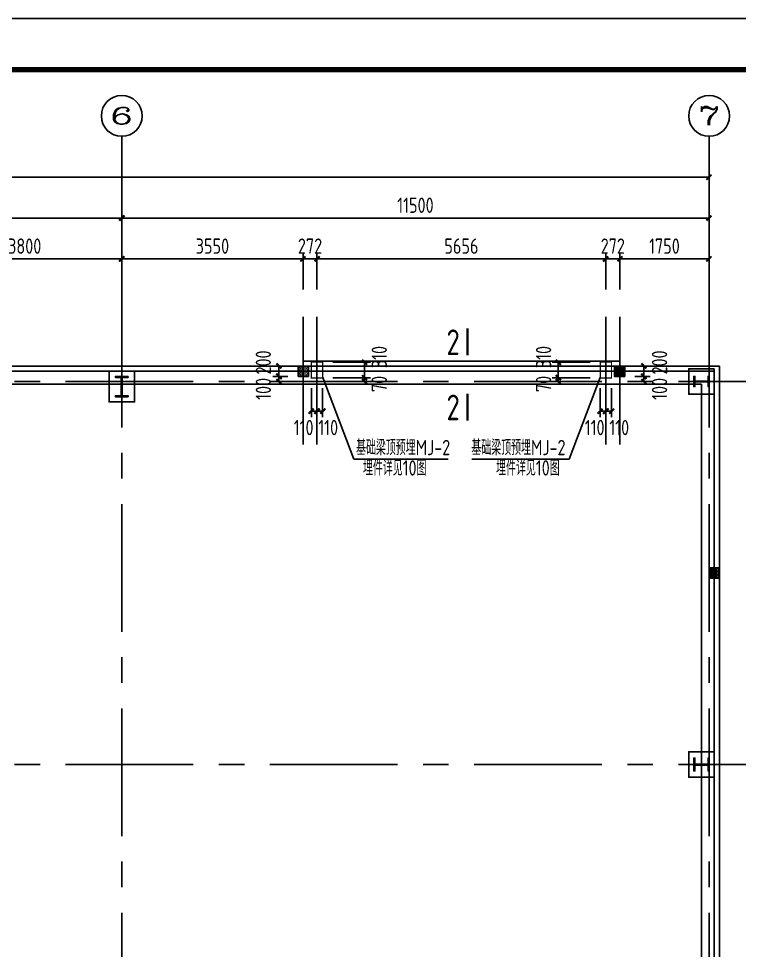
# Model space of a CAD drawing. Header units: millimetres. Extents: x 866309 to 879639, y 39442 to 44891.
# Drawn here: x 869830.6 to 869971.7, y 39860.2 to 40042.6 of the extents above; entities that cross this region are included whole.
import ezdxf
from ezdxf.enums import TextEntityAlignment as Align

# ---------------------------------------------------------------- set-up
doc = ezdxf.new("R2010")
doc.units = ezdxf.units.MM
doc.header["$LTSCALE"] = 1000
doc.header["$MEASUREMENT"] = 0
doc.linetypes.add('CENTER', pattern=[2, 1.25, -0.25, 0.25, -0.25])
doc.linetypes.add('DOTE', pattern=[2.42, 2, -0.2, 0.02, -0.2])
doc.layers.add('1', color=4, linetype='Continuous', lineweight=70)
for name, color, linetype in [('AXIS', 3, 'Continuous'), ('AXIS_TEXT', 7, 'Continuous'), ('DIM', 7, 'Continuous'), ('DOTE', 1, 'DOTE'), ('M_Prof', 2, 'Continuous'), ('PUB_DIM', 3, 'Continuous'), ('尺寸标注', 7, 'Continuous'), ('层14', 2, 'Continuous'), ('标注', 7, 'Continuous'), ('梁', 4, 'Continuous'), ('梁集中标注', 2, 'Continuous')]:
    doc.layers.add(name, color=color, linetype=linetype)
doc.styles.add('_TCH_AXIS', font='COMPLEX', dxfattribs={"bigfont": 'GBCBIG'})
doc.styles.add('COMPLEX', font='COMPLEX')
doc.styles.add('GBHZ', font='gbenor.shx', dxfattribs={"width": 0.9, "bigfont": 'gbcbig.shx'})
doc.dimstyles.new('Y100', dxfattribs={"dimscale": 0, "dimtxt": 3, "dimasz": 0.01, "dimexe": 1.2, "dimexo": 2, "dimgap": 1, "dimtad": 1, "dimdec": 0, "dimlfac": 100, "dimzin": 0, "dimdsep": 46, "dimtxsty": 'GBHZ', "dimblk": 'DX', "dimcen": 0.09, "dimdle": 1, "dimclrd": 7, "dimclre": 7, "dimclrt": 7, "dimadec": 0, "dimazin": 0, "dimtfac": 1, "dimtdec": 0, "dimtix": 1, "dimtmove": 2, "dimatfit": 3, "dimldrblk": 'DX', "dimfxl": 0, "dimtolj": 1, "dimtzin": 0, "dimarcsym": 0})
pattern_1 = [(0, (364.5, -792.77768), (0.15625, 0.3125), [0, -0.3125])]

# ---------------------------------------------------------------- blocks, each defined once
blk = doc.blocks.new('_AXISO')
blk.add_circle((0, 0), 0.5)
at = {"layer": 'AXIS_TEXT', "style": 'COMPLEX', "width": 1.041667}
blk.add_attdef('A', text='', height=0.56, dxfattribs=at).set_placement((-0.25, -0.28), (0.25, -0.28), align=Align.FIT)
blk = doc.blocks.new('DX')
at = {"color": 0, "linetype": 'ByBlock', "const_width": 40}
blk.add_lwpolyline([(-54, -51), (46, 49)], dxfattribs=at)
blk = doc.blocks.new('*D1652')
at = {"layer": 'Defpoints', "color": 0, "transparency": 16777216}
for p in [(869850.8, 40003.59), (869736.8, 39987.59), (869850.8, 39987.59)]:
    blk.add_point(p, dxfattribs=at)
at = {"layer": 'dim', "color": 7, "lineweight": -2, "transparency": 16777216}
for p, q in [((869736.8, 39989.59), (869736.8, 40004.79)), ((869736.81, 40003.59), (869850.79, 40003.59)), ((869850.8, 39989.59), (869850.8, 40004.79))]:
    blk.add_line(p, q, dxfattribs=at)
at = {"layer": 'dim', "color": 7, "lineweight": -2, "transparency": 16777216, "xscale": 0.01, "yscale": 0.01, "zscale": 0.01, "rotation": 180}
blk.add_blockref('DX', (869736.8, 40003.59), dxfattribs=at)
at = {"layer": 'dim', "color": 7, "lineweight": -2, "transparency": 16777216, "xscale": 0.01, "yscale": 0.01, "zscale": 0.01}
blk.add_blockref('DX', (869850.8, 40003.59), dxfattribs=at)
at = {"layer": 'dim', "color": 7, "transparency": 16777216, "insert": (869793.8, 40006.09), "char_height": 3, "attachment_point": 5, "style": 'GBHZ'}
blk.add_mtext('\\A1;11400', dxfattribs=at)
blk = doc.blocks.new('*D1653')
at = {"layer": 'Defpoints', "color": 0, "transparency": 16777216}
for p in [(869965.8, 40003.59), (869850.8, 39987.59), (869965.8, 39987.59)]:
    blk.add_point(p, dxfattribs=at)
at = {"layer": 'dim', "color": 7, "lineweight": -2, "transparency": 16777216}
for p, q in [((869850.8, 39989.59), (869850.8, 40004.79)), ((869850.81, 40003.59), (869965.79, 40003.59)), ((869965.8, 39989.59), (869965.8, 40004.79))]:
    blk.add_line(p, q, dxfattribs=at)
at = {"layer": 'dim', "color": 7, "lineweight": -2, "transparency": 16777216, "xscale": 0.01, "yscale": 0.01, "zscale": 0.01, "rotation": 180}
blk.add_blockref('DX', (869850.8, 40003.59), dxfattribs=at)
at = {"layer": 'dim', "color": 7, "lineweight": -2, "transparency": 16777216, "xscale": 0.01, "yscale": 0.01, "zscale": 0.01}
blk.add_blockref('DX', (869965.8, 40003.59), dxfattribs=at)
at = {"layer": 'dim', "color": 7, "transparency": 16777216, "insert": (869908.3, 40006.09), "char_height": 3, "attachment_point": 5, "style": 'GBHZ'}
blk.add_mtext('\\A1;11500', dxfattribs=at)
blk = doc.blocks.new('*D1654')
at = {"layer": 'Defpoints', "color": 0, "transparency": 16777216}
for p in [(869495.8, 40011.59), (869495.8, 39987.59), (869965.8, 39987.59)]:
    blk.add_point(p, dxfattribs=at)
at = {"layer": 'dim', "color": 7, "lineweight": -2, "transparency": 16777216}
for p, q in [((869495.8, 39989.59), (869495.8, 40012.79)), ((869965.8, 39989.59), (869965.8, 40012.79)), ((869965.79, 40011.59), (869495.81, 40011.59))]:
    blk.add_line(p, q, dxfattribs=at)
at = {"layer": 'dim', "color": 7, "lineweight": -2, "transparency": 16777216, "xscale": 0.01, "yscale": 0.01, "zscale": 0.01, "rotation": 180}
blk.add_blockref('DX', (869495.8, 40011.59), dxfattribs=at)
at = {"layer": 'dim', "color": 7, "lineweight": -2, "transparency": 16777216, "xscale": 0.01, "yscale": 0.01, "zscale": 0.01}
blk.add_blockref('DX', (869965.8, 40011.59), dxfattribs=at)
at = {"layer": 'dim', "color": 7, "transparency": 16777216, "insert": (869730.8, 40014.09), "char_height": 3, "attachment_point": 5, "style": 'GBHZ'}
blk.add_mtext('\\A1;47000', dxfattribs=at)
blk = doc.blocks.new('*D4737')
at = {"layer": 'Defpoints', "color": 0, "transparency": 16777216}
for p in [(869812.8, 39995.59), (869812.8, 39987.59), (869850.8, 39987.59)]:
    blk.add_point(p, dxfattribs=at)
at = {"layer": '层14', "color": 7, "lineweight": -2, "transparency": 16777216}
for p, q in [((869812.8, 39989.59), (869812.8, 39996.79)), ((869850.8, 39989.59), (869850.8, 39996.79)), ((869850.79, 39995.59), (869812.81, 39995.59))]:
    blk.add_line(p, q, dxfattribs=at)
at = {"layer": '层14', "color": 7, "lineweight": -2, "transparency": 16777216, "xscale": 0.01, "yscale": 0.01, "zscale": 0.01, "rotation": 180}
blk.add_blockref('DX', (869812.8, 39995.59), dxfattribs=at)
at = {"layer": '层14', "color": 7, "lineweight": -2, "transparency": 16777216, "xscale": 0.01, "yscale": 0.01, "zscale": 0.01}
blk.add_blockref('DX', (869850.8, 39995.59), dxfattribs=at)
at = {"layer": '层14', "color": 7, "transparency": 16777216, "insert": (869831.8, 39998.09), "char_height": 3, "attachment_point": 5, "style": 'GBHZ'}
blk.add_mtext('\\A1;3800', dxfattribs=at)
blk = doc.blocks.new('*D4990')
at = {"layer": 'Defpoints', "color": 0, "transparency": 16777216}
for p in [(869945.58, 39995.59), (869889.02, 39987.59), (869945.58, 39987.59)]:
    blk.add_point(p, dxfattribs=at)
at = {"layer": '层14', "color": 7, "lineweight": -2, "transparency": 16777216}
for p, q in [((869889.02, 39989.59), (869889.02, 39996.79)), ((869945.58, 39989.59), (869945.58, 39996.79)), ((869889.03, 39995.59), (869945.57, 39995.59))]:
    blk.add_line(p, q, dxfattribs=at)
at = {"layer": '层14', "color": 7, "lineweight": -2, "transparency": 16777216, "xscale": 0.01, "yscale": 0.01, "zscale": 0.01, "rotation": 180}
blk.add_blockref('DX', (869889.02, 39995.59), dxfattribs=at)
at = {"layer": '层14', "color": 7, "lineweight": -2, "transparency": 16777216, "xscale": 0.01, "yscale": 0.01, "zscale": 0.01}
blk.add_blockref('DX', (869945.58, 39995.59), dxfattribs=at)
at = {"layer": '层14', "color": 7, "transparency": 16777216, "insert": (869917.3, 39998.09), "char_height": 3, "attachment_point": 5, "style": 'GBHZ'}
blk.add_mtext('\\A1;5656', dxfattribs=at)
blk = doc.blocks.new('*D5003')
at = {"layer": 'Defpoints', "color": 0, "transparency": 16777216}
for p in [(869945.58, 39971.59), (869946.68, 39972.29), (869945.58, 39965.77)]:
    blk.add_point(p, dxfattribs=at)
at = {"layer": '标注', "color": 7, "lineweight": -2, "transparency": 16777216}
for p, q in [((869945.58, 39969.59), (869945.58, 39964.57)), ((869946.68, 39970.29), (869946.68, 39964.57)), ((869945.57, 39965.77), (869945.56, 39965.77)), ((869946.68, 39965.77), (869945.58, 39965.77)), ((869946.69, 39965.77), (869946.7, 39965.77))]:
    blk.add_line(p, q, dxfattribs=at)
at = {"layer": '标注', "color": 7, "lineweight": -2, "transparency": 16777216, "xscale": 0.01, "yscale": 0.01, "zscale": 0.01}
blk.add_blockref('DX', (869945.58, 39965.77), dxfattribs=at)
at = {"layer": '标注', "color": 7, "lineweight": -2, "transparency": 16777216, "xscale": 0.01, "yscale": 0.01, "zscale": 0.01, "rotation": 180}
blk.add_blockref('DX', (869946.68, 39965.77), dxfattribs=at)
at = {"layer": '标注', "color": 7, "transparency": 16777216, "insert": (869948.2, 39962.56), "char_height": 3, "attachment_point": 5, "style": 'GBHZ'}
blk.add_mtext('\\A1;110', dxfattribs=at)
blk = doc.blocks.new('*D5004')
at = {"layer": 'Defpoints', "color": 0, "transparency": 16777216}
for p in [(869944.48, 39972.29), (869945.58, 39971.59), (869945.58, 39965.77)]:
    blk.add_point(p, dxfattribs=at)
at = {"layer": '标注', "color": 7, "lineweight": -2, "transparency": 16777216}
for p, q in [((869944.48, 39970.29), (869944.48, 39964.57)), ((869945.58, 39969.59), (869945.58, 39964.57)), ((869944.47, 39965.77), (869944.46, 39965.77)), ((869944.48, 39965.77), (869945.58, 39965.77)), ((869945.59, 39965.77), (869945.6, 39965.77))]:
    blk.add_line(p, q, dxfattribs=at)
at = {"layer": '标注', "color": 7, "lineweight": -2, "transparency": 16777216, "xscale": 0.01, "yscale": 0.01, "zscale": 0.01}
blk.add_blockref('DX', (869944.48, 39965.77), dxfattribs=at)
at = {"layer": '标注', "color": 7, "lineweight": -2, "transparency": 16777216, "xscale": 0.01, "yscale": 0.01, "zscale": 0.01, "rotation": 180}
blk.add_blockref('DX', (869945.58, 39965.77), dxfattribs=at)
at = {"layer": '标注', "color": 7, "transparency": 16777216, "insert": (869943.39, 39962.56), "char_height": 3, "attachment_point": 5, "style": 'GBHZ'}
blk.add_mtext('\\A1;110', dxfattribs=at)
blk = doc.blocks.new('*D5005')
at = {"layer": 'Defpoints', "color": 0, "transparency": 16777216}
for p in [(869944.48, 39975.39), (869936.27, 39972.29), (869944.48, 39972.29)]:
    blk.add_point(p, dxfattribs=at)
at = {"layer": '标注', "color": 7, "lineweight": -2, "transparency": 16777216}
for p, q in [((869942.48, 39975.39), (869935.07, 39975.39)), ((869936.27, 39975.38), (869936.27, 39972.3)), ((869942.48, 39972.29), (869935.07, 39972.29))]:
    blk.add_line(p, q, dxfattribs=at)
at = {"layer": '标注', "color": 7, "lineweight": -2, "transparency": 16777216, "xscale": 0.01, "yscale": 0.01, "zscale": 0.01}
for p, rotation in [((869936.27, 39975.39), 90), ((869936.27, 39972.29), 270)]:
    blk.add_blockref('DX', p, dxfattribs=dict(at, rotation=rotation))
at = {"layer": '标注', "color": 7, "transparency": 16777216, "insert": (869933.39, 39976.37), "char_height": 3, "attachment_point": 5, "rotation": 90, "style": 'GBHZ'}
blk.add_mtext('\\A1;310', dxfattribs=at)
blk = doc.blocks.new('*D5006')
at = {"layer": 'Defpoints', "color": 0, "transparency": 16777216}
for p in [(869936.27, 39971.59), (869944.48, 39972.29), (869944.49, 39971.59)]:
    blk.add_point(p, dxfattribs=at)
at = {"layer": '标注', "color": 7, "lineweight": -2, "transparency": 16777216}
for p, q in [((869942.48, 39972.29), (869935.07, 39972.29)), ((869942.49, 39971.59), (869935.07, 39971.59)), ((869936.27, 39972.3), (869936.27, 39972.31)), ((869936.27, 39972.29), (869936.27, 39971.59)), ((869936.27, 39971.58), (869936.27, 39971.57))]:
    blk.add_line(p, q, dxfattribs=at)
at = {"layer": '标注', "color": 7, "lineweight": -2, "transparency": 16777216, "xscale": 0.01, "yscale": 0.01, "zscale": 0.01}
for p, rotation in [((869936.27, 39972.29), 270), ((869936.27, 39971.59), 90)]:
    blk.add_blockref('DX', p, dxfattribs=dict(at, rotation=rotation))
at = {"layer": '标注', "color": 7, "transparency": 16777216, "insert": (869933.39, 39971.1), "char_height": 3, "attachment_point": 5, "rotation": 90, "style": 'GBHZ'}
blk.add_mtext('\\A1;70', dxfattribs=at)
blk = doc.blocks.new('*D5007')
at = {"layer": 'Defpoints', "color": 0, "transparency": 16777216}
for p in [(869949.27, 39974.59), (869949.27, 39972.59), (869953.03, 39972.59)]:
    blk.add_point(p, dxfattribs=at)
at = {"layer": '标注', "color": 7, "lineweight": -2, "transparency": 16777216}
for p, q in [((869951.27, 39974.59), (869954.23, 39974.59)), ((869953.03, 39974.6), (869953.03, 39974.61)), ((869953.03, 39974.59), (869953.03, 39972.59)), ((869951.27, 39972.59), (869954.23, 39972.59)), ((869953.03, 39972.58), (869953.03, 39972.57))]:
    blk.add_line(p, q, dxfattribs=at)
at = {"layer": '标注', "color": 7, "lineweight": -2, "transparency": 16777216, "xscale": 0.01, "yscale": 0.01, "zscale": 0.01}
for p, rotation in [((869953.03, 39974.59), 270), ((869953.03, 39972.59), 90)]:
    blk.add_blockref('DX', p, dxfattribs=dict(at, rotation=rotation))
at = {"layer": '标注', "color": 7, "transparency": 16777216, "insert": (869956.09, 39975.31), "char_height": 3, "attachment_point": 5, "rotation": 90, "style": 'GBHZ'}
blk.add_mtext('\\A1;200', dxfattribs=at)
blk = doc.blocks.new('*D5008')
at = {"layer": 'Defpoints', "color": 0, "transparency": 16777216}
for p in [(869949.27, 39972.59), (869953.03, 39972.59), (869949.27, 39971.59)]:
    blk.add_point(p, dxfattribs=at)
at = {"layer": '标注', "color": 7, "lineweight": -2, "transparency": 16777216}
for p, q in [((869951.27, 39972.59), (869954.23, 39972.59)), ((869953.03, 39972.6), (869953.03, 39972.61)), ((869953.03, 39971.59), (869953.03, 39972.59)), ((869951.27, 39971.59), (869954.23, 39971.59)), ((869953.03, 39971.58), (869953.03, 39971.57))]:
    blk.add_line(p, q, dxfattribs=at)
at = {"layer": '标注', "color": 7, "lineweight": -2, "transparency": 16777216, "xscale": 0.01, "yscale": 0.01, "zscale": 0.01}
for p, rotation in [((869953.03, 39972.59), 270), ((869953.03, 39971.59), 90)]:
    blk.add_blockref('DX', p, dxfattribs=dict(at, rotation=rotation))
at = {"layer": '标注', "color": 7, "transparency": 16777216, "insert": (869956.09, 39970.14), "char_height": 3, "attachment_point": 5, "rotation": 90, "style": 'GBHZ'}
blk.add_mtext('\\A1;100', dxfattribs=at)
blk = doc.blocks.new('*D5009')
at = {"layer": 'Defpoints', "color": 0, "transparency": 16777216}
for p in [(869948.3, 39995.59), (869945.58, 39987.59), (869948.3, 39987.59)]:
    blk.add_point(p, dxfattribs=at)
at = {"layer": '层14', "color": 7, "lineweight": -2, "transparency": 16777216}
for p, q in [((869945.58, 39989.59), (869945.58, 39996.79)), ((869948.3, 39989.59), (869948.3, 39996.79)), ((869945.57, 39995.59), (869945.56, 39995.59)), ((869945.58, 39995.59), (869948.3, 39995.59)), ((869948.31, 39995.59), (869948.32, 39995.59))]:
    blk.add_line(p, q, dxfattribs=at)
at = {"layer": '层14', "color": 7, "lineweight": -2, "transparency": 16777216, "xscale": 0.01, "yscale": 0.01, "zscale": 0.01}
blk.add_blockref('DX', (869945.58, 39995.59), dxfattribs=at)
at = {"layer": '层14', "color": 7, "lineweight": -2, "transparency": 16777216, "xscale": 0.01, "yscale": 0.01, "zscale": 0.01, "rotation": 180}
blk.add_blockref('DX', (869948.3, 39995.59), dxfattribs=at)
at = {"layer": '层14', "color": 7, "transparency": 16777216, "insert": (869946.94, 39998.09), "char_height": 3, "attachment_point": 5, "style": 'GBHZ'}
blk.add_mtext('\\A1;272', dxfattribs=at)
blk = doc.blocks.new('*D5010')
at = {"layer": 'Defpoints', "color": 0, "transparency": 16777216}
for p in [(869965.8, 39995.59), (869948.3, 39987.59), (869965.8, 39987.59)]:
    blk.add_point(p, dxfattribs=at)
at = {"layer": '层14', "color": 7, "lineweight": -2, "transparency": 16777216}
for p, q in [((869948.3, 39989.59), (869948.3, 39996.79)), ((869965.8, 39989.59), (869965.8, 39996.79)), ((869948.31, 39995.59), (869965.79, 39995.59))]:
    blk.add_line(p, q, dxfattribs=at)
at = {"layer": '层14', "color": 7, "lineweight": -2, "transparency": 16777216, "xscale": 0.01, "yscale": 0.01, "zscale": 0.01, "rotation": 180}
blk.add_blockref('DX', (869948.3, 39995.59), dxfattribs=at)
at = {"layer": '层14', "color": 7, "lineweight": -2, "transparency": 16777216, "xscale": 0.01, "yscale": 0.01, "zscale": 0.01}
blk.add_blockref('DX', (869965.8, 39995.59), dxfattribs=at)
at = {"layer": '层14', "color": 7, "transparency": 16777216, "insert": (869957.05, 39998.09), "char_height": 3, "attachment_point": 5, "style": 'GBHZ'}
blk.add_mtext('\\A1;1750', dxfattribs=at)
blk = doc.blocks.new('*D5011')
at = {"layer": 'Defpoints', "color": 0, "transparency": 16777216}
for p in [(869887.92, 39972.29), (869889.02, 39971.59), (869889.02, 39965.77)]:
    blk.add_point(p, dxfattribs=at)
at = {"layer": '标注', "color": 7, "lineweight": -2, "transparency": 16777216}
for p, q in [((869887.92, 39970.29), (869887.92, 39964.57)), ((869889.02, 39969.59), (869889.02, 39964.57)), ((869887.91, 39965.77), (869887.9, 39965.77)), ((869887.92, 39965.77), (869889.02, 39965.77)), ((869889.03, 39965.77), (869889.04, 39965.77))]:
    blk.add_line(p, q, dxfattribs=at)
at = {"layer": '标注', "color": 7, "lineweight": -2, "transparency": 16777216, "xscale": 0.01, "yscale": 0.01, "zscale": 0.01}
blk.add_blockref('DX', (869887.92, 39965.77), dxfattribs=at)
at = {"layer": '标注', "color": 7, "lineweight": -2, "transparency": 16777216, "xscale": 0.01, "yscale": 0.01, "zscale": 0.01, "rotation": 180}
blk.add_blockref('DX', (869889.02, 39965.77), dxfattribs=at)
at = {"layer": '标注', "color": 7, "transparency": 16777216, "insert": (869886.41, 39962.56), "char_height": 3, "attachment_point": 5, "style": 'GBHZ'}
blk.add_mtext('\\A1;110', dxfattribs=at)
blk = doc.blocks.new('*D5012')
at = {"layer": 'Defpoints', "color": 0, "transparency": 16777216}
for p in [(869889.02, 39971.59), (869890.12, 39972.29), (869889.02, 39965.77)]:
    blk.add_point(p, dxfattribs=at)
at = {"layer": '标注', "color": 7, "lineweight": -2, "transparency": 16777216}
for p, q in [((869889.02, 39969.59), (869889.02, 39964.57)), ((869890.12, 39970.29), (869890.12, 39964.57)), ((869889.01, 39965.77), (869889, 39965.77)), ((869890.12, 39965.77), (869889.02, 39965.77)), ((869890.13, 39965.77), (869890.14, 39965.77))]:
    blk.add_line(p, q, dxfattribs=at)
at = {"layer": '标注', "color": 7, "lineweight": -2, "transparency": 16777216, "xscale": 0.01, "yscale": 0.01, "zscale": 0.01}
blk.add_blockref('DX', (869889.02, 39965.77), dxfattribs=at)
at = {"layer": '标注', "color": 7, "lineweight": -2, "transparency": 16777216, "xscale": 0.01, "yscale": 0.01, "zscale": 0.01, "rotation": 180}
blk.add_blockref('DX', (869890.12, 39965.77), dxfattribs=at)
at = {"layer": '标注', "color": 7, "transparency": 16777216, "insert": (869891.22, 39962.56), "char_height": 3, "attachment_point": 5, "style": 'GBHZ'}
blk.add_mtext('\\A1;110', dxfattribs=at)
blk = doc.blocks.new('*D5013')
at = {"layer": 'Defpoints', "color": 0, "transparency": 16777216}
for p in [(869890.12, 39975.39), (869890.12, 39972.29), (869898.33, 39972.29)]:
    blk.add_point(p, dxfattribs=at)
at = {"layer": '标注', "color": 7, "lineweight": -2, "transparency": 16777216}
for p, q in [((869892.12, 39975.39), (869899.53, 39975.39)), ((869898.33, 39975.38), (869898.33, 39972.3)), ((869892.12, 39972.29), (869899.53, 39972.29))]:
    blk.add_line(p, q, dxfattribs=at)
at = {"layer": '标注', "color": 7, "lineweight": -2, "transparency": 16777216, "xscale": 0.01, "yscale": 0.01, "zscale": 0.01}
for p, rotation in [((869898.33, 39975.39), 90), ((869898.33, 39972.29), 270)]:
    blk.add_blockref('DX', p, dxfattribs=dict(at, rotation=rotation))
at = {"layer": '标注', "color": 7, "transparency": 16777216, "insert": (869901.22, 39976.37), "char_height": 3, "attachment_point": 5, "rotation": 90, "style": 'GBHZ'}
blk.add_mtext('\\A1;310', dxfattribs=at)
blk = doc.blocks.new('*D5014')
at = {"layer": 'Defpoints', "color": 0, "transparency": 16777216}
for p in [(869890.11, 39971.59), (869890.12, 39972.29), (869898.33, 39971.59)]:
    blk.add_point(p, dxfattribs=at)
at = {"layer": '标注', "color": 7, "lineweight": -2, "transparency": 16777216}
for p, q in [((869892.11, 39971.59), (869899.53, 39971.59)), ((869892.12, 39972.29), (869899.53, 39972.29)), ((869898.33, 39972.3), (869898.33, 39972.31)), ((869898.33, 39972.29), (869898.33, 39971.59)), ((869898.33, 39971.58), (869898.33, 39971.57))]:
    blk.add_line(p, q, dxfattribs=at)
at = {"layer": '标注', "color": 7, "lineweight": -2, "transparency": 16777216, "xscale": 0.01, "yscale": 0.01, "zscale": 0.01}
for p, rotation in [((869898.33, 39972.29), 270), ((869898.33, 39971.59), 90)]:
    blk.add_blockref('DX', p, dxfattribs=dict(at, rotation=rotation))
at = {"layer": '标注', "color": 7, "transparency": 16777216, "insert": (869901.22, 39971.1), "char_height": 3, "attachment_point": 5, "rotation": 90, "style": 'GBHZ'}
blk.add_mtext('\\A1;70', dxfattribs=at)
blk = doc.blocks.new('*D5015')
at = {"layer": 'Defpoints', "color": 0, "transparency": 16777216}
for p in [(869885.33, 39974.59), (869881.58, 39972.59), (869885.33, 39972.59)]:
    blk.add_point(p, dxfattribs=at)
at = {"layer": '标注', "color": 7, "lineweight": -2, "transparency": 16777216}
for p, q in [((869883.33, 39974.59), (869880.38, 39974.59)), ((869881.58, 39974.6), (869881.58, 39974.61)), ((869881.58, 39974.59), (869881.58, 39972.59)), ((869883.33, 39972.59), (869880.38, 39972.59)), ((869881.58, 39972.58), (869881.58, 39972.57))]:
    blk.add_line(p, q, dxfattribs=at)
at = {"layer": '标注', "color": 7, "lineweight": -2, "transparency": 16777216, "xscale": 0.01, "yscale": 0.01, "zscale": 0.01}
for p, rotation in [((869881.58, 39974.59), 270), ((869881.58, 39972.59), 90)]:
    blk.add_blockref('DX', p, dxfattribs=dict(at, rotation=rotation))
at = {"layer": '标注', "color": 7, "transparency": 16777216, "insert": (869878.52, 39975.31), "char_height": 3, "attachment_point": 5, "rotation": 90, "style": 'GBHZ'}
blk.add_mtext('\\A1;200', dxfattribs=at)
blk = doc.blocks.new('*D5016')
at = {"layer": 'Defpoints', "color": 0, "transparency": 16777216}
for p in [(869881.58, 39972.59), (869885.33, 39972.59), (869885.33, 39971.59)]:
    blk.add_point(p, dxfattribs=at)
at = {"layer": '标注', "color": 7, "lineweight": -2, "transparency": 16777216}
for p, q in [((869883.33, 39972.59), (869880.38, 39972.59)), ((869881.58, 39972.6), (869881.58, 39972.61)), ((869881.58, 39971.59), (869881.58, 39972.59)), ((869883.33, 39971.59), (869880.38, 39971.59)), ((869881.58, 39971.58), (869881.58, 39971.57))]:
    blk.add_line(p, q, dxfattribs=at)
at = {"layer": '标注', "color": 7, "lineweight": -2, "transparency": 16777216, "xscale": 0.01, "yscale": 0.01, "zscale": 0.01}
for p, rotation in [((869881.58, 39972.59), 270), ((869881.58, 39971.59), 90)]:
    blk.add_blockref('DX', p, dxfattribs=dict(at, rotation=rotation))
at = {"layer": '标注', "color": 7, "transparency": 16777216, "insert": (869878.52, 39970.14), "char_height": 3, "attachment_point": 5, "rotation": 90, "style": 'GBHZ'}
blk.add_mtext('\\A1;100', dxfattribs=at)
blk = doc.blocks.new('*D5017')
at = {"layer": 'Defpoints', "color": 0, "transparency": 16777216}
for p in [(869886.3, 39995.59), (869886.3, 39987.59), (869889.02, 39987.59)]:
    blk.add_point(p, dxfattribs=at)
at = {"layer": '层14', "color": 7, "lineweight": -2, "transparency": 16777216}
for p, q in [((869886.3, 39989.59), (869886.3, 39996.79)), ((869889.02, 39989.59), (869889.02, 39996.79)), ((869886.29, 39995.59), (869886.28, 39995.59)), ((869889.02, 39995.59), (869886.3, 39995.59)), ((869889.03, 39995.59), (869889.04, 39995.59))]:
    blk.add_line(p, q, dxfattribs=at)
at = {"layer": '层14', "color": 7, "lineweight": -2, "transparency": 16777216, "xscale": 0.01, "yscale": 0.01, "zscale": 0.01}
blk.add_blockref('DX', (869886.3, 39995.59), dxfattribs=at)
at = {"layer": '层14', "color": 7, "lineweight": -2, "transparency": 16777216, "xscale": 0.01, "yscale": 0.01, "zscale": 0.01, "rotation": 180}
blk.add_blockref('DX', (869889.02, 39995.59), dxfattribs=at)
at = {"layer": '层14', "color": 7, "transparency": 16777216, "insert": (869887.66, 39998.09), "char_height": 3, "attachment_point": 5, "style": 'GBHZ'}
blk.add_mtext('\\A1;272', dxfattribs=at)
blk = doc.blocks.new('*D5018')
at = {"layer": 'Defpoints', "color": 0, "transparency": 16777216}
for p in [(869850.8, 39995.59), (869850.8, 39987.59), (869886.3, 39987.59)]:
    blk.add_point(p, dxfattribs=at)
at = {"layer": '层14', "color": 7, "lineweight": -2, "transparency": 16777216}
for p, q in [((869850.8, 39989.59), (869850.8, 39996.79)), ((869886.3, 39989.59), (869886.3, 39996.79)), ((869886.29, 39995.59), (869850.81, 39995.59))]:
    blk.add_line(p, q, dxfattribs=at)
at = {"layer": '层14', "color": 7, "lineweight": -2, "transparency": 16777216, "xscale": 0.01, "yscale": 0.01, "zscale": 0.01, "rotation": 180}
blk.add_blockref('DX', (869850.8, 39995.59), dxfattribs=at)
at = {"layer": '层14', "color": 7, "lineweight": -2, "transparency": 16777216, "xscale": 0.01, "yscale": 0.01, "zscale": 0.01}
blk.add_blockref('DX', (869886.3, 39995.59), dxfattribs=at)
at = {"layer": '层14', "color": 7, "transparency": 16777216, "insert": (869868.55, 39998.09), "char_height": 3, "attachment_point": 5, "style": 'GBHZ'}
blk.add_mtext('\\A1;3550', dxfattribs=at)

msp = doc.modelspace()

# ---------------------------------------------------------------- hatches: boundary and pattern name
at = {"layer": '层14'}
h = msp.add_hatch(dxfattribs=at)
h.set_pattern_fill('DOTS', color=256, scale=5)
h.set_pattern_definition(pattern_1)
h.paths.add_polyline_path([(869885.344, 39972.586), (869887.344, 39972.586), (869887.344, 39974.586), (869885.344, 39974.586)])
h = msp.add_hatch(dxfattribs=at)
h.set_pattern_fill('DOTS', color=256, scale=5)
h.set_pattern_definition(pattern_1)
h.paths.add_polyline_path([(869949.264, 39972.586), (869947.264, 39972.586), (869947.264, 39974.586), (869949.264, 39974.586)])
h = msp.add_hatch(dxfattribs=at)
h.set_pattern_fill('DOTS', color=256, scale=5)
h.paths.add_polyline_path([(869967.804, 39933.086), (869965.804, 39933.086), (869965.804, 39935.086), (869967.804, 39935.086)])

# ---------------------------------------------------------------- linework, layer by layer
at = {"color": 0}
for p, q in [((870241.527, 40042.627), (869400.527, 40042.627)), ((869400.527, 40042.627), (870241.527, 40042.627))]:
    msp.add_line(p, q, dxfattribs=at)
at = {"color": 0, "const_width": 1}
msp.add_lwpolyline([(870231.527, 39458.627), (869425.527, 39458.627), (869425.527, 40032.627), (870231.527, 40032.627)], close=True, dxfattribs=at)
for points in [[(869848.304, 39973.586), (869848.304, 39967.586), (869853.304, 39967.586), (869853.304, 39973.586)], [(869966.804, 39974.086), (869961.804, 39974.086), (869961.804, 39969.086), (869966.804, 39969.086)], [(869966.804, 39894.086), (869961.804, 39894.086), (869961.804, 39899.086), (869966.804, 39899.086)]]:
    msp.add_lwpolyline(points, close=True)
at = {"layer": '1', "color": 2, "const_width": 0.48}
for points in [[(869918.477, 39981.988), (869918.477, 39976.705)], [(869918.477, 39969.219), (869918.477, 39963.937)]]:
    msp.add_lwpolyline(points, dxfattribs=at)
at = {"layer": 'AXIS', "color": 0}
for p, q in [((869850.804, 39987.586), (869850.804, 40019.586)), ((869965.804, 39987.586), (869965.804, 40019.586))]:
    msp.add_line(p, q, dxfattribs=at)
at = {"layer": 'DOTE', "linetype": 'CENTER', "ltscale": 0.02}
for p, q in [((869850.804, 39987.586), (869850.804, 39505.586)), ((869886.304, 39959.22), (869886.304, 39987.586)), ((869889.024, 39959.22), (869889.024, 39987.586)), ((869945.584, 39959.22), (869945.584, 39987.586)), ((869948.304, 39959.22), (869948.304, 39987.586)), ((869965.804, 39987.586), (869965.804, 39505.586)), ((869479.804, 39971.586), (869981.804, 39971.586)), ((869479.804, 39896.586), (869981.804, 39896.586))]:
    msp.add_line(p, q, dxfattribs=at)
at = {"layer": 'M_Prof'}
for points in [[(869852.054, 39972.586), (869849.554, 39972.586), (869849.554, 39972.386), (869850.714, 39972.386), (869850.714, 39968.786), (869849.554, 39968.786), (869849.554, 39968.586), (869852.054, 39968.586), (869852.054, 39968.786), (869850.894, 39968.786), (869850.894, 39972.386), (869852.054, 39972.386)], [(869965.804, 39970.586), (869965.804, 39972.586), (869965.604, 39972.586), (869965.604, 39971.676), (869963.004, 39971.676), (869963.004, 39972.586), (869962.804, 39972.586), (869962.804, 39970.586), (869963.004, 39970.586), (869963.004, 39971.496), (869965.604, 39971.496), (869965.604, 39970.586)], [(869965.804, 39897.836), (869965.804, 39895.336), (869965.604, 39895.336), (869965.604, 39896.496), (869963.004, 39896.496), (869963.004, 39895.336), (869962.804, 39895.336), (869962.804, 39897.836), (869963.004, 39897.836), (869963.004, 39896.676), (869965.604, 39896.676), (869965.604, 39897.836)]]:
    msp.add_lwpolyline(points, close=True, dxfattribs=at)
at = {"layer": '尺寸标注', "color": 6, "linetype": 'ByBlock', "const_width": 0.25}
for points in [[(869887.924, 39975.386), (869890.124, 39975.386), (869890.124, 39972.286), (869887.924, 39972.286), (869887.924, 39975.386)], [(869946.684, 39975.386), (869944.484, 39975.386), (869944.484, 39972.286), (869946.684, 39972.286), (869946.684, 39975.386)]]:
    msp.add_lwpolyline(points, dxfattribs=at)
at = {"layer": '层14'}
for points in [[(869885.344, 39974.586), (869887.344, 39974.586), (869887.344, 39972.586), (869885.344, 39972.586)], [(869949.264, 39974.586), (869947.264, 39974.586), (869947.264, 39972.586), (869949.264, 39972.586)], [(869967.804, 39933.086), (869965.804, 39933.086), (869965.804, 39935.086), (869967.804, 39935.086)]]:
    msp.add_lwpolyline(points, close=True, dxfattribs=at)
at = {"layer": '标注'}
for p, q in [((869890.154, 39972.336), (869896.219, 39956.395)), ((869890.154, 39972.336), (869896.219, 39956.395)), ((869944.454, 39972.336), (869938.389, 39956.395)), ((869896.219, 39956.395), (869914.711, 39956.395)), ((869938.389, 39956.395), (869919.342, 39956.395))]:
    msp.add_line(p, q, dxfattribs=at)
at = {"layer": '梁'}
for p, q in [((869732.804, 39974.586), (869967.804, 39974.586)), ((869886.304, 39975.586), (869948.304, 39975.586)), ((869886.304, 39975.586), (869886.304, 39974.586)), ((869948.304, 39975.586), (869948.304, 39974.586)), ((869967.804, 39518.586), (869967.804, 39974.586)), ((869739.304, 39973.586), (869966.804, 39973.586)), ((869966.804, 39519.586), (869966.804, 39973.586)), ((869739.304, 39971.086), (869964.304, 39971.086)), ((869964.304, 39522.086), (869964.304, 39971.086))]:
    msp.add_line(p, q, dxfattribs=at)

# ---------------------------------------------------------------- block references
at = {"layer": 'AXIS', "color": 0}
ref = msp.add_blockref('_AXISO', (869850.804, 40023.586), dxfattribs=dict(at, xscale=-8, yscale=8, zscale=8, rotation=180))
ref.add_attrib('A', '6', dxfattribs={"layer": 'AXIS_TEXT', "color": 0, "height": 3.284, "style": '_TCH_AXIS', "width": 2.071429}).set_placement((869848.536, 40021.944), (869853.072, 40021.944), align=Align.FIT)
ref = msp.add_blockref('_AXISO', (869965.804, 40023.586), dxfattribs=dict(at, xscale=-8, yscale=8, zscale=8, rotation=180))
ref.add_attrib('A', '7', dxfattribs={"layer": 'AXIS_TEXT', "color": 0, "height": 3.688, "style": '_TCH_AXIS', "width": 1.714286}).set_placement((869963.697, 40021.742), (869967.911, 40021.742), align=Align.FIT)

# ---------------------------------------------------------------- texts
at = {"layer": 'PUB_DIM', "style": 'GBHZ', "width": 0.9}
for p in [(869914.367, 39976.777), (869914.367, 39964.009)]:
    msp.add_text('2', height=5, dxfattribs=at).set_placement(p)
at = {"layer": '梁集中标注', "style": 'GBHZ', "width": 0.9}
for s, p in [('基础梁顶预埋MJ-2', (869896.674, 39957.152)), ('基础梁顶预埋MJ-2', (869919.249, 39957.152)), ('埋件详见10图', (869898.022, 39953.155)), ('埋件详见10图', (869924.088, 39953.155))]:
    msp.add_text(s, height=3, dxfattribs=at).set_placement(p)

# ---------------------------------------------------------------- dimensions: what is measured, and where the dimension line sits
at = {"layer": 'dim'}
for base, p1, p2, picture, middle in [((869495.804, 40011.586), (869965.804, 39987.586), (869495.804, 39987.586), '*D1654', (869730.804, 40014.086)), ((869850.804, 40003.586), (869736.804, 39987.586), (869850.804, 39987.586), '*D1652', (869793.804, 40006.086)), ((869965.804, 40003.586), (869850.804, 39987.586), (869965.804, 39987.586), '*D1653', (869908.304, 40006.086))]:
    dim = msp.add_linear_dim(base=base, p1=p1, p2=p2, dimstyle='Y100', override={"dimscale": 1}, dxfattribs=at)
    dim.commit()
    dim.dimension.update_dxf_attribs({"geometry": picture, "text_midpoint": middle})
at = {"layer": '层14'}
for base, p1, p2, picture, middle in [((869812.804, 39995.586), (869850.804, 39987.586), (869812.804, 39987.586), '*D4737', (869831.804, 39998.086)), ((869850.804, 39995.586), (869886.304, 39987.586), (869850.804, 39987.586), '*D5018', (869868.554, 39998.086)), ((869886.304, 39995.586), (869889.024, 39987.586), (869886.304, 39987.586), '*D5017', (869887.664, 39998.086))]:
    dim = msp.add_linear_dim(base=base, p1=p1, p2=p2, angle=180, dimstyle='Y100', override={"dimscale": 1, "dimfxl": 2}, dxfattribs=at)
    dim.commit()
    dim.dimension.update_dxf_attribs({"geometry": picture, "text_midpoint": middle})
for base, p1, p2, picture, middle in [((869945.584, 39995.586), (869889.024, 39987.586), (869945.584, 39987.586), '*D4990', (869917.304, 39998.086)), ((869948.304, 39995.586), (869945.584, 39987.586), (869948.304, 39987.586), '*D5009', (869946.944, 39998.086)), ((869965.804, 39995.586), (869948.304, 39987.586), (869965.804, 39987.586), '*D5010', (869957.054, 39998.086))]:
    dim = msp.add_linear_dim(base=base, p1=p1, p2=p2, dimstyle='Y100', override={"dimscale": 1, "dimfxl": 2}, dxfattribs=at)
    dim.commit()
    dim.dimension.update_dxf_attribs({"geometry": picture, "text_midpoint": middle})
at = {"layer": '标注'}
for base, p1, p2, angle, picture, middle in [((869898.333, 39972.286), (869890.124, 39975.386), (869890.124, 39972.286), 270, '*D5013', (869901.22, 39976.367)), ((869936.275, 39972.286), (869944.484, 39975.386), (869944.484, 39972.286), 270, '*D5005', (869933.389, 39976.367)), ((869881.582, 39972.586), (869885.334, 39974.586), (869885.334, 39972.586), 270, '*D5015', (869878.516, 39975.308)), ((869953.026, 39972.586), (869949.274, 39974.586), (869949.274, 39972.586), 270, '*D5007', (869956.093, 39975.308)), ((869881.582, 39972.586), (869885.334, 39971.586), (869885.334, 39972.586), 90, '*D5016', (869878.516, 39970.142)), ((869898.333, 39971.586), (869890.124, 39972.286), (869890.114, 39971.586), 270, '*D5014', (869901.22, 39971.101)), ((869936.275, 39971.586), (869944.484, 39972.286), (869944.494, 39971.586), 270, '*D5006', (869933.389, 39971.101)), ((869953.026, 39972.586), (869949.274, 39971.586), (869949.274, 39972.586), 90, '*D5008', (869956.093, 39970.142)), ((869889.024, 39965.77), (869890.124, 39972.286), (869889.024, 39971.586), 180, '*D5012', (869891.217, 39962.564)), ((869945.584, 39965.77), (869946.684, 39972.286), (869945.584, 39971.586), 180, '*D5003', (869948.197, 39962.564))]:
    dim = msp.add_linear_dim(base=base, p1=p1, p2=p2, angle=angle, dimstyle='Y100', override={"dimscale": 1, "dimfxl": 2}, dxfattribs=at)
    dim.commit()
    dim.dimension.update_dxf_attribs({"geometry": picture, "text_midpoint": middle, "dimtype": 160})
for base, p1, p2, picture, middle in [((869889.024, 39965.77), (869887.924, 39972.286), (869889.024, 39971.586), '*D5011', (869886.411, 39962.564)), ((869945.584, 39965.77), (869944.484, 39972.286), (869945.584, 39971.586), '*D5004', (869943.391, 39962.564))]:
    dim = msp.add_linear_dim(base=base, p1=p1, p2=p2, dimstyle='Y100', override={"dimscale": 1, "dimfxl": 2}, dxfattribs=at)
    dim.commit()
    dim.dimension.update_dxf_attribs({"geometry": picture, "text_midpoint": middle, "dimtype": 160})

doc.saveas('drawing.dxf')
